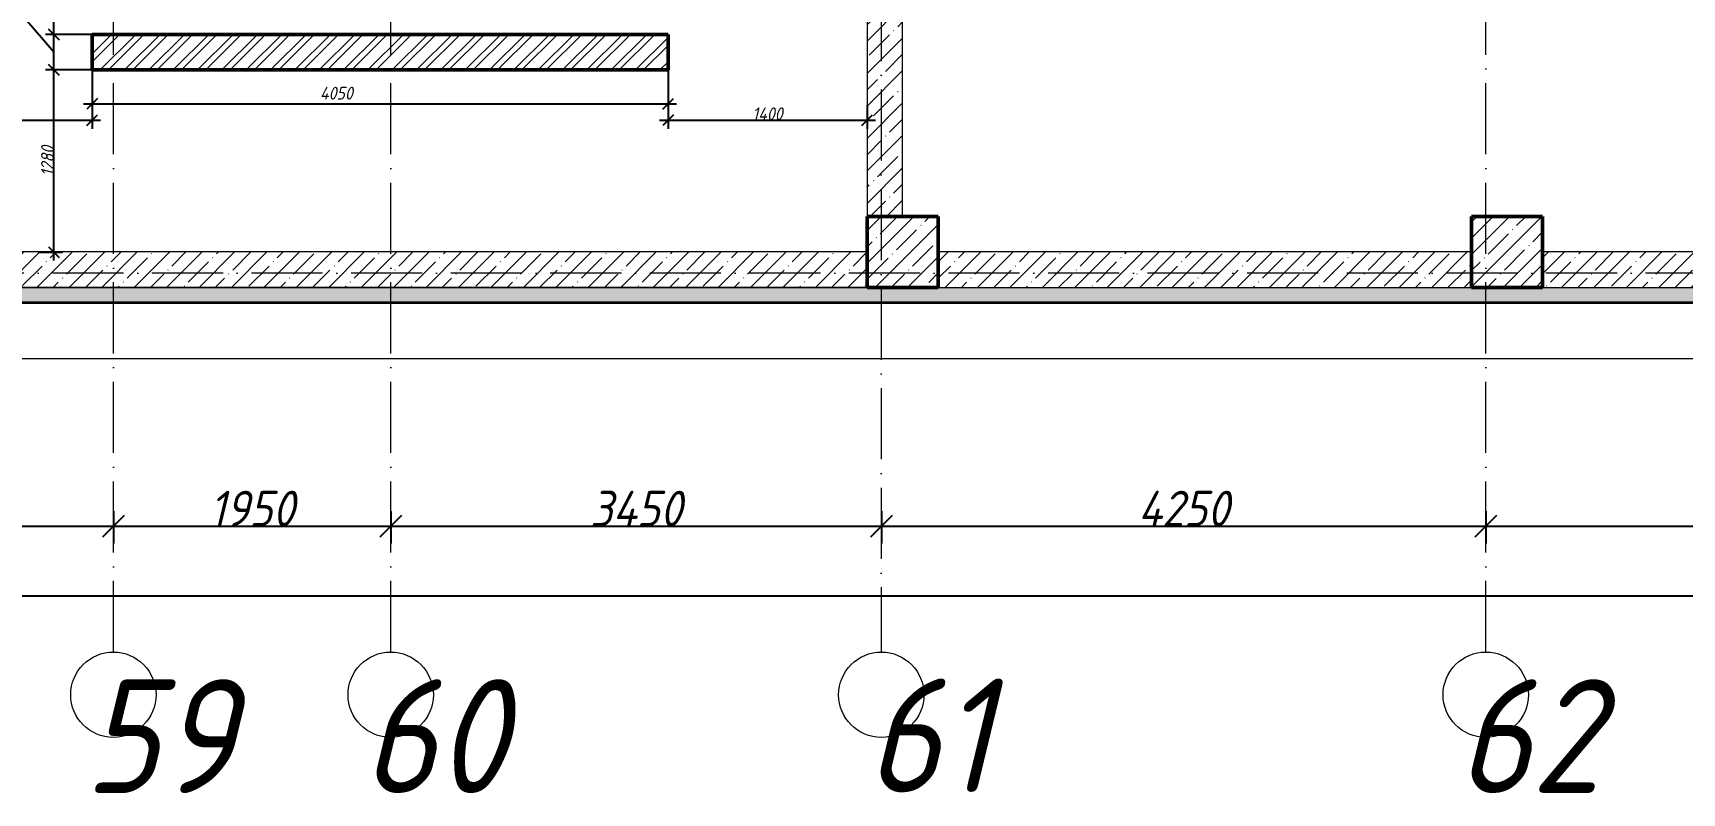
# Model space of a CAD drawing. Header units: millimetres. Extents: x -606178 to 312196, y -19338 to 632709.
# Drawn here: x -516932 to -505337, y 446320 to 451665 of the extents above; entities that cross this region are included whole.
import ezdxf

# ---------------------------------------------------------------- set-up
doc = ezdxf.new("R2010")
doc.units = ezdxf.units.MM
doc.linetypes.add('50_200_ШТРИХ_1Т_ш5_п1_п1_', pattern=[700, 500, -100, 0, -100])
for name, color, linetype, lineweight in [('A-____-____-DIMS', 7, 'Continuous', 9), ('A-FLOR-____-OTLN', 7, 'Continuous', 9), ('A-WALL-____-MCUT', 7, 'Continuous', 13), ('A-WALL-____-MCUT-1', 7, 'Continuous', 9), ('A-WALL-____-MCUT-2', 7, 'Continuous', 50), ('A-WALL-____-MCUT-3', 7, 'Continuous', 9), ('A-WALL-____-PATT-1', 7, 'Continuous', 9), ('A-WALL-FNSH-MCUT-1', 7, 'Continuous', 9), ('S-COLS-____-MCUT', 7, 'Continuous', 50), ('S-COLS-____-OTLN', 7, 'Continuous', 9), ('S-GRID-____-IDEN', 7, 'Continuous', 9), ('S-GRID-____-OTLN-1', 7, '50_200_ШТРИХ_1Т_ш5_п1_п1_', 9)]:
    doc.layers.add(name, color=color, linetype=linetype, lineweight=lineweight)
doc.layers.add('A-WALL-____-PATT-2', color=7, linetype='Continuous', lineweight=9, true_color=0x787878)
doc.styles.add('ISOCPEUR_I', font='isocpeui.ttf', dxfattribs={"width": 0.9, "height": 2.5})
doc.styles.add('ISOCPEUR_I_7', font='isocpeui.ttf', dxfattribs={"width": 0.9, "height": 90})
doc.styles.add('ISOCPEUR_I_9', font='isocpeui.ttf', dxfattribs={"width": 0.9, "height": 250})
doc.dimstyles.new('ISO-1_8_0_9К_СРЕДНИЙ_Кладочные', dxfattribs={"dimscale": 304.8, "dimtxt": 89.638306, "dimasz": 0.246063, "dimexe": 0.19685, "dimexo": 0, "dimgap": 0, "dimtad": 1, "dimdec": 3, "dimrnd": 0.001, "dimdsep": 46, "dimtxsty": 'ISOCPEUR_I_7', "dimblk1": 'OBLIQUE', "dimblk2": 'OBLIQUE', "dimsah": 1, "dimcen": 0.09, "dimdle": 0.19685, "dimazin": 0, "dimtfac": 1, "dimtdec": 4, "dimtix": 1, "dimtmove": 2, "dimatfit": 3, "dimfxl": 1, "dimtvp": 1, "dimtolj": 1, "dimtzin": 0, "dimarcsym": 2})
doc.dimstyles.new('ISO-1_8_0_9К_СРЕДНИЙ_Кладочные_1', dxfattribs={"dimscale": 304.8, "dimtxt": 89.638306, "dimasz": 0.246063, "dimexe": 0.19685, "dimexo": 0, "dimgap": 0, "dimtad": 1, "dimdec": 3, "dimrnd": 0.001, "dimdsep": 46, "dimtxsty": 'ISOCPEUR_I_7', "dimblk1": 'OBLIQUE', "dimblk2": 'OBLIQUE', "dimsah": 1, "dimcen": 0.09, "dimdle": 0.19685, "dimazin": 0, "dimtfac": 1, "dimtdec": 4, "dimtix": 1, "dimtmove": 0, "dimatfit": 3, "dimfxl": 1, "dimtvp": 1, "dimtolj": 1, "dimtzin": 0, "dimarcsym": 2})
doc.dimstyles.new('ISO-1_8_0_9К_СРЕДНИЙ_Кладочные_2', dxfattribs={"dimscale": 304.8, "dimtxt": 89.638306, "dimasz": 0.246063, "dimexe": 0.19685, "dimexo": 0, "dimgap": 0, "dimtad": 1, "dimdec": 3, "dimrnd": 0.001, "dimdsep": 46, "dimtxsty": 'ISOCPEUR_I_7', "dimblk1": 'OBLIQUE', "dimblk2": 'OBLIQUE', "dimsah": 1, "dimcen": 0.09, "dimdle": 0.19685, "dimazin": 0, "dimtfac": 1, "dimtdec": 4, "dimtix": 1, "dimtmove": 1, "dimatfit": 3, "dimfxl": 1, "dimtvp": 1, "dimtolj": 1, "dimtzin": 0, "dimarcsym": 2})
doc.dimstyles.new('ISO-2_5_0_9К_БОЛЬШОЙ_ОСИ', dxfattribs={"dimscale": 304.8, "dimtxt": 248.995294, "dimasz": 0.492126, "dimexe": 0.393701, "dimexo": 0, "dimgap": 0, "dimtad": 1, "dimdec": 0, "dimzin": 0, "dimdsep": 46, "dimtxsty": 'ISOCPEUR_I_9', "dimblk1": 'OBLIQUE', "dimblk2": 'OBLIQUE', "dimsah": 1, "dimcen": 0.09, "dimdle": 0.393701, "dimazin": 0, "dimtfac": 1, "dimtdec": 4, "dimtix": 1, "dimtmove": 0, "dimatfit": 3, "dimfxl": 1, "dimtvp": 1, "dimtolj": 1, "dimtzin": 0, "dimarcsym": 2})
pattern_1 = [(45, (-600067.05, 451794.26), (-114.04925, 114.04925), []), (45, (-599953, 451794.26), (-114.04925, 114.04925), [201.612, -40.322, 3.353, -36.97])]

# ---------------------------------------------------------------- blocks, each defined once
blk = doc.blocks.new('BSC_Колонна _Прямоугольная - 500х500-V27-АР1_Кладочный план подвала в осях 1-64_А-ГГ')
at = {"layer": 'S-COLS-____-OTLN'}
h = blk.add_hatch(dxfattribs=at)
h.set_pattern_fill('FP_38', color=256, style=0, pattern_type=2)
h.set_pattern_definition([(45, (-93500, 1668.96), (-114.04925, 114.04925), []), (45, (-93385.95, 1668.96), (-114.04925, 114.04925), [201.613, -40.323, 3.353, -36.97])])
h.paths.add_polyline_path([(-250, -250), (250, -250), (250, 250), (-250, 250)], flags=0)
at = {"layer": 'S-COLS-____-MCUT'}
for p, q in [((250, 250), (-250, 250)), ((-250, 250), (-250, -250)), ((250, -250), (250, 250)), ((-250, -250), (250, -250))]:
    blk.add_line(p, q, dxfattribs=at)
blk = doc.blocks.new('BSC_Колонна _Прямоугольная - 500х500-V145-АР1_Кладочный план подвала в осях 1-64_А-ГГ')
at = {"layer": 'S-COLS-____-OTLN'}
h = blk.add_hatch(dxfattribs=at)
h.set_pattern_fill('FP_161', color=256, style=0, pattern_type=2)
h.set_pattern_definition([(45, (-89250, 1668.96), (-114.04925, 114.04925), []), (45, (-89135.95, 1668.96), (-114.04925, 114.04925), [201.613, -40.323, 3.353, -36.97])])
h.paths.add_polyline_path([(-250, -250), (250, -250), (250, 250), (-250, 250)], flags=0)
at = {"layer": 'S-COLS-____-MCUT'}
for p, q in [((250, 250), (-250, 250)), ((-250, 250), (-250, -250)), ((250, -250), (250, 250)), ((-250, -250), (250, -250))]:
    blk.add_line(p, q, dxfattribs=at)
blk = doc.blocks.new('Ось сетки - Круг_Ø6_00__ISO-2_5_0_9K_-25732049-АР1_Кладочный план подвала в осях 1-64_А-ГГ')
at = {"layer": 'S-GRID-____-IDEN'}
blk.add_circle((0, 0), 3, dxfattribs=at)
blk = doc.blocks.new('_Oblique')
at = {"color": 0, "linetype": 'ByBlock', "lineweight": -2}
blk.add_line((-0.5, -0.5), (0.5, 0.5), dxfattribs=at)
blk = doc.blocks.new('*D4009')
at = {"layer": 'A-____-____-DIMS', "color": 0, "lineweight": -2, "transparency": 16777216}
for p, q in [((-518767, 448302), (-518767, 448076)), ((-516367, 448302), (-516367, 448076)), ((-518887, 448196), (-516247, 448196))]:
    blk.add_line(p, q, dxfattribs=at)
at = {"layer": 'Defpoints', "color": 0, "transparency": 16777216}
for p in [(-518767, 448302), (-516367, 448302), (-516367, 448196)]:
    blk.add_point(p, dxfattribs=at)
at = {"layer": 'A-____-____-DIMS', "color": 0, "lineweight": -2, "transparency": 16777216, "xscale": 150, "yscale": 150, "zscale": 150, "rotation": 180}
blk.add_blockref('_Oblique', (-518767, 448196), dxfattribs=at)
at = {"layer": 'A-____-____-DIMS', "color": 0, "lineweight": -2, "transparency": 16777216, "xscale": 150, "yscale": 150, "zscale": 150}
blk.add_blockref('_Oblique', (-516367, 448196), dxfattribs=at)
at = {"layer": 'A-____-____-DIMS', "color": 0, "transparency": 16777216, "insert": (-517567, 448321), "char_height": 250, "width": 781.46, "attachment_point": 5, "style": 'ISOCPEUR_I_9'}
blk.add_mtext('\\A1;2400', dxfattribs=at)
blk = doc.blocks.new('*D4010')
at = {"layer": 'A-____-____-DIMS', "color": 0, "lineweight": -2, "transparency": 16777216}
for p, q in [((-516367, 448302), (-516367, 448076)), ((-514417, 448302), (-514417, 448076)), ((-516487, 448196), (-514297, 448196))]:
    blk.add_line(p, q, dxfattribs=at)
at = {"layer": 'Defpoints', "color": 0, "transparency": 16777216}
for p in [(-516367, 448302), (-514417, 448302), (-514417, 448196)]:
    blk.add_point(p, dxfattribs=at)
at = {"layer": 'A-____-____-DIMS', "color": 0, "lineweight": -2, "transparency": 16777216, "xscale": 150, "yscale": 150, "zscale": 150, "rotation": 180}
blk.add_blockref('_Oblique', (-516367, 448196), dxfattribs=at)
at = {"layer": 'A-____-____-DIMS', "color": 0, "lineweight": -2, "transparency": 16777216, "xscale": 150, "yscale": 150, "zscale": 150}
blk.add_blockref('_Oblique', (-514417, 448196), dxfattribs=at)
at = {"layer": 'A-____-____-DIMS', "color": 0, "transparency": 16777216, "insert": (-515392, 448321), "char_height": 250, "width": 701.02, "attachment_point": 5, "style": 'ISOCPEUR_I_9'}
blk.add_mtext('\\A1;1950', dxfattribs=at)
blk = doc.blocks.new('*D4011')
at = {"layer": 'A-____-____-DIMS', "color": 0, "lineweight": -2, "transparency": 16777216}
for p, q in [((-514417, 448302), (-514417, 448076)), ((-510967, 448302), (-510967, 448076)), ((-514537, 448196), (-510847, 448196))]:
    blk.add_line(p, q, dxfattribs=at)
at = {"layer": 'Defpoints', "color": 0, "transparency": 16777216}
for p in [(-514417, 448302), (-510967, 448302), (-510967, 448196)]:
    blk.add_point(p, dxfattribs=at)
at = {"layer": 'A-____-____-DIMS', "color": 0, "lineweight": -2, "transparency": 16777216, "xscale": 150, "yscale": 150, "zscale": 150, "rotation": 180}
blk.add_blockref('_Oblique', (-514417, 448196), dxfattribs=at)
at = {"layer": 'A-____-____-DIMS', "color": 0, "lineweight": -2, "transparency": 16777216, "xscale": 150, "yscale": 150, "zscale": 150}
blk.add_blockref('_Oblique', (-510967, 448196), dxfattribs=at)
at = {"layer": 'A-____-____-DIMS', "color": 0, "transparency": 16777216, "insert": (-512692, 448321), "char_height": 250, "width": 781.46, "attachment_point": 5, "style": 'ISOCPEUR_I_9'}
blk.add_mtext('\\A1;3450', dxfattribs=at)
blk = doc.blocks.new('*D4012')
at = {"layer": 'A-____-____-DIMS', "color": 0, "lineweight": -2, "transparency": 16777216}
for p, q in [((-510967, 448302), (-510967, 448076)), ((-506717, 448302), (-506717, 448076)), ((-511087, 448196), (-506597, 448196))]:
    blk.add_line(p, q, dxfattribs=at)
at = {"layer": 'Defpoints', "color": 0, "transparency": 16777216}
for p in [(-510967, 448302), (-506717, 448302), (-506717, 448196)]:
    blk.add_point(p, dxfattribs=at)
at = {"layer": 'A-____-____-DIMS', "color": 0, "lineweight": -2, "transparency": 16777216, "xscale": 150, "yscale": 150, "zscale": 150, "rotation": 180}
blk.add_blockref('_Oblique', (-510967, 448196), dxfattribs=at)
at = {"layer": 'A-____-____-DIMS', "color": 0, "lineweight": -2, "transparency": 16777216, "xscale": 150, "yscale": 150, "zscale": 150}
blk.add_blockref('_Oblique', (-506717, 448196), dxfattribs=at)
at = {"layer": 'A-____-____-DIMS', "color": 0, "transparency": 16777216, "insert": (-508842, 448321), "char_height": 250, "width": 781.46, "attachment_point": 5, "style": 'ISOCPEUR_I_9'}
blk.add_mtext('\\A1;4250', dxfattribs=at)
blk = doc.blocks.new('*D4013')
at = {"layer": 'A-____-____-DIMS', "color": 0, "lineweight": -2, "transparency": 16777216}
for p, q in [((-506717, 448302), (-506717, 448076)), ((-498917, 448302), (-498917, 448076)), ((-506837, 448196), (-498797, 448196))]:
    blk.add_line(p, q, dxfattribs=at)
at = {"layer": 'Defpoints', "color": 0, "transparency": 16777216}
for p in [(-506717, 448302), (-498917, 448302), (-498917, 448196)]:
    blk.add_point(p, dxfattribs=at)
at = {"layer": 'A-____-____-DIMS', "color": 0, "lineweight": -2, "transparency": 16777216, "xscale": 150, "yscale": 150, "zscale": 150, "rotation": 180}
blk.add_blockref('_Oblique', (-506717, 448196), dxfattribs=at)
at = {"layer": 'A-____-____-DIMS', "color": 0, "lineweight": -2, "transparency": 16777216, "xscale": 150, "yscale": 150, "zscale": 150}
blk.add_blockref('_Oblique', (-498917, 448196), dxfattribs=at)
at = {"layer": 'A-____-____-DIMS', "color": 0, "transparency": 16777216, "insert": (-502817, 448322), "char_height": 250, "width": 758.48, "attachment_point": 5, "style": 'ISOCPEUR_I_9'}
blk.add_mtext('\\A1;7800', dxfattribs=at)
blk = doc.blocks.new('*D4014')
at = {"layer": 'A-____-____-DIMS', "color": 0, "lineweight": -2, "transparency": 16777216}
for p, q in [((-602417, 447814), (-602417, 447588)), ((-498917, 447814), (-498917, 447588)), ((-602537, 447708), (-498797, 447708))]:
    blk.add_line(p, q, dxfattribs=at)
at = {"layer": 'Defpoints', "color": 0, "transparency": 16777216}
for p in [(-602417, 447814), (-498917, 447814), (-498917, 447708)]:
    blk.add_point(p, dxfattribs=at)
at = {"layer": 'A-____-____-DIMS', "color": 0, "lineweight": -2, "transparency": 16777216, "xscale": 150, "yscale": 150, "zscale": 150, "rotation": 180}
blk.add_blockref('_Oblique', (-602417, 447708), dxfattribs=at)
at = {"layer": 'A-____-____-DIMS', "color": 0, "lineweight": -2, "transparency": 16777216, "xscale": 150, "yscale": 150, "zscale": 150}
blk.add_blockref('_Oblique', (-498917, 447708), dxfattribs=at)
at = {"layer": 'A-____-____-DIMS', "color": 0, "transparency": 16777216, "insert": (-550667, 447833), "char_height": 250, "width": 1080.26, "attachment_point": 5, "style": 'ISOCPEUR_I_9'}
blk.add_mtext('\\A1;103500', dxfattribs=at)
blk = doc.blocks.new('*D4075')
at = {"layer": 'A-____-____-DIMS', "color": 0, "lineweight": -2, "transparency": 16777216}
for p, q in [((-516517, 451405), (-516517, 450992)), ((-518667, 451158), (-518667, 450992)), ((-518727, 451052), (-516457, 451052))]:
    blk.add_line(p, q, dxfattribs=at)
at = {"layer": 'Defpoints', "color": 0, "transparency": 16777216}
for p in [(-516517, 451405), (-518667, 451158), (-516517, 451052)]:
    blk.add_point(p, dxfattribs=at)
at = {"layer": 'A-____-____-DIMS', "color": 0, "lineweight": -2, "transparency": 16777216, "xscale": 75, "yscale": 75, "zscale": 75, "rotation": 180}
blk.add_blockref('_Oblique', (-518667, 451052), dxfattribs=at)
at = {"layer": 'A-____-____-DIMS', "color": 0, "lineweight": -2, "transparency": 16777216, "xscale": 75, "yscale": 75, "zscale": 75}
blk.add_blockref('_Oblique', (-516517, 451052), dxfattribs=at)
at = {"layer": 'A-____-____-DIMS', "color": 0, "transparency": 16777216, "insert": (-517592, 451097), "char_height": 90, "width": 504.73, "attachment_point": 5, "style": 'ISOCPEUR_I_7'}
blk.add_mtext('\\A1;2150', dxfattribs=at)
blk = doc.blocks.new('*D4076')
at = {"layer": 'A-____-____-DIMS', "color": 0, "lineweight": -2, "transparency": 16777216}
for p, q in [((-516517, 451405), (-516517, 451107)), ((-512467, 451405), (-512467, 451107)), ((-516577, 451167), (-512407, 451167))]:
    blk.add_line(p, q, dxfattribs=at)
at = {"layer": 'Defpoints', "color": 0, "transparency": 16777216}
for p in [(-516517, 451405), (-512467, 451405), (-512467, 451167)]:
    blk.add_point(p, dxfattribs=at)
at = {"layer": 'A-____-____-DIMS', "color": 0, "lineweight": -2, "transparency": 16777216, "xscale": 75, "yscale": 75, "zscale": 75, "rotation": 180}
blk.add_blockref('_Oblique', (-516517, 451167), dxfattribs=at)
at = {"layer": 'A-____-____-DIMS', "color": 0, "lineweight": -2, "transparency": 16777216, "xscale": 75, "yscale": 75, "zscale": 75}
blk.add_blockref('_Oblique', (-512467, 451167), dxfattribs=at)
at = {"layer": 'A-____-____-DIMS', "color": 0, "transparency": 16777216, "insert": (-514914, 451287), "char_height": 90, "width": 562.65, "attachment_point": 1, "line_spacing_factor": 1.149209, "style": 'ISOCPEUR_I_7'}
blk.add_mtext('\\A1;4050', dxfattribs=at)
blk = doc.blocks.new('*D4077')
at = {"layer": 'A-____-____-DIMS', "color": 0, "lineweight": -2, "transparency": 16777216}
for p, q in [((-512467, 451405), (-512467, 450992)), ((-511067, 451158), (-511067, 450992)), ((-512527, 451052), (-511007, 451052))]:
    blk.add_line(p, q, dxfattribs=at)
at = {"layer": 'Defpoints', "color": 0, "transparency": 16777216}
for p in [(-512467, 451405), (-511067, 451158), (-511067, 451052)]:
    blk.add_point(p, dxfattribs=at)
at = {"layer": 'A-____-____-DIMS', "color": 0, "lineweight": -2, "transparency": 16777216, "xscale": 75, "yscale": 75, "zscale": 75, "rotation": 180}
blk.add_blockref('_Oblique', (-512467, 451052), dxfattribs=at)
at = {"layer": 'A-____-____-DIMS', "color": 0, "lineweight": -2, "transparency": 16777216, "xscale": 75, "yscale": 75, "zscale": 75}
blk.add_blockref('_Oblique', (-511067, 451052), dxfattribs=at)
at = {"layer": 'A-____-____-DIMS', "color": 0, "transparency": 16777216, "insert": (-511767, 451097), "char_height": 90, "width": 521.28, "attachment_point": 5, "style": 'ISOCPEUR_I_7'}
blk.add_mtext('\\A1;1400', dxfattribs=at)
blk = doc.blocks.new('*D4078')
at = {"layer": 'A-____-____-DIMS', "color": 0, "lineweight": -2, "transparency": 16777216}
for p, q in [((-516517, 451405), (-516845, 451405)), ((-516785, 450065), (-516785, 451465)), ((-516891, 450125), (-516725, 450125))]:
    blk.add_line(p, q, dxfattribs=at)
at = {"layer": 'Defpoints', "color": 0, "transparency": 16777216}
for p in [(-516785, 451405), (-516517, 451405), (-516891, 450125)]:
    blk.add_point(p, dxfattribs=at)
at = {"layer": 'A-____-____-DIMS', "color": 0, "lineweight": -2, "transparency": 16777216, "xscale": 75, "yscale": 75, "zscale": 75}
for p, rotation in [((-516785, 451405), 90), ((-516785, 450125), 270)]:
    blk.add_blockref('_Oblique', p, dxfattribs=dict(at, rotation=rotation))
at = {"layer": 'A-____-____-DIMS', "color": 0, "transparency": 16777216, "insert": (-516830, 450765), "char_height": 90, "width": 504.73, "attachment_point": 5, "rotation": 90, "style": 'ISOCPEUR_I_7'}
blk.add_mtext('\\A1;1280', dxfattribs=at)
blk = doc.blocks.new('*D4079')
at = {"layer": 'A-____-____-DIMS', "color": 0, "lineweight": -2, "transparency": 16777216}
for p, q in [((-517121, 451921), (-517293, 451921)), ((-516785, 451530), (-517121, 451921)), ((-516517, 451655), (-516845, 451655)), ((-516785, 451345), (-516785, 451715)), ((-516517, 451405), (-516845, 451405))]:
    blk.add_line(p, q, dxfattribs=at)
at = {"layer": 'Defpoints', "color": 0, "transparency": 16777216}
for p in [(-516785, 451655), (-516517, 451655), (-516517, 451405)]:
    blk.add_point(p, dxfattribs=at)
at = {"layer": 'A-____-____-DIMS', "color": 0, "lineweight": -2, "transparency": 16777216, "xscale": 75, "yscale": 75, "zscale": 75}
for p, rotation in [((-516785, 451655), 90), ((-516785, 451405), 270)]:
    blk.add_blockref('_Oblique', p, dxfattribs=dict(at, rotation=rotation))
at = {"layer": 'A-____-____-DIMS', "color": 0, "transparency": 16777216, "insert": (-517181, 451571), "char_height": 90, "width": 409.58, "attachment_point": 1, "rotation": 90, "line_spacing_factor": 1.149209, "style": 'ISOCPEUR_I_7'}
blk.add_mtext('\\A1;250', dxfattribs=at)
blk = doc.blocks.new('*D4080')
at = {"layer": 'A-____-____-DIMS', "color": 0, "lineweight": -2, "transparency": 16777216}
for p, q in [((-515827, 453525), (-516845, 453525)), ((-516785, 451595), (-516785, 453585)), ((-516517, 451655), (-516845, 451655))]:
    blk.add_line(p, q, dxfattribs=at)
at = {"layer": 'Defpoints', "color": 0, "transparency": 16777216}
for p in [(-516785, 453525), (-515827, 453525), (-516517, 451655)]:
    blk.add_point(p, dxfattribs=at)
at = {"layer": 'A-____-____-DIMS', "color": 0, "lineweight": -2, "transparency": 16777216, "xscale": 75, "yscale": 75, "zscale": 75}
for p, rotation in [((-516785, 453525), 90), ((-516785, 451655), 270)]:
    blk.add_blockref('_Oblique', p, dxfattribs=dict(at, rotation=rotation))
at = {"layer": 'A-____-____-DIMS', "color": 0, "transparency": 16777216, "insert": (-516831, 452590), "char_height": 90, "width": 504.73, "attachment_point": 5, "rotation": 90, "style": 'ISOCPEUR_I_7'}
blk.add_mtext('\\A1;1870', dxfattribs=at)

msp = doc.modelspace()

# ---------------------------------------------------------------- hatches: boundary and pattern name
at = {"layer": 'A-WALL-____-PATT-1'}
h = msp.add_hatch(dxfattribs=at)
h.set_pattern_fill('FP_1', color=256, style=0, pattern_type=2)
h.set_pattern_definition(pattern_1)
h.paths.add_polyline_path([(-510817.047, 450375.3011), (-510817.047, 453525.3011), (-511067.047, 453525.3011), (-511067.047, 450375.3011)], flags=0)
h = msp.add_hatch(dxfattribs=at)
h.set_pattern_fill('FP_1', color=256, style=0, pattern_type=2)
h.set_pattern_definition(pattern_1)
h.paths.add_polyline_path([(-511067.047, 449875.3011), (-511067.047, 450125.3011), (-518667.047, 450125.3011), (-518667.047, 449875.3011), (-515242.2599, 449875.3011)], flags=0)
h = msp.add_hatch(dxfattribs=at)
h.set_pattern_fill('FP_1', color=256, style=0, pattern_type=2)
h.set_pattern_definition(pattern_1)
h.paths.add_polyline_path([(-506817.047, 449875.3011), (-506817.047, 450125.3011), (-510567.047, 450125.3011), (-510567.047, 449875.3011), (-508172.247, 449875.3011)], flags=0)
h = msp.add_hatch(dxfattribs=at)
h.set_pattern_fill('FP_1', color=256, style=0, pattern_type=2)
h.set_pattern_definition(pattern_1)
h.paths.add_polyline_path([(-499317.047, 449875.3011), (-499317.047, 450125.3011), (-506317.047, 450125.3011), (-506317.047, 449875.3011), (-501102.2341, 449875.3011)], flags=0)
h = msp.add_hatch(dxfattribs=at)
h.set_pattern_fill('FP_91', color=256, style=0, pattern_type=2)
h.set_pattern_definition([(0, (-600067.05, 451794.26), (120.968, 69.841), [80.645, -161.29]), (120, (-600067.05, 451794.26), (-120.96808, 69.84086), [80.645, -161.29]), (60, (-600067.05, 451794.26), (-8e-05, 139.68186), [0, -161.29, 80.645, 0])])
h.paths.add_polyline_path([(-498715.047, 449773.3011), (-498715.047, 449873.3011), (-602519.047, 449873.3011), (-602519.047, 449773.3011), (-501102.2341, 449773.3011)], flags=0)
at = {"layer": 'A-WALL-____-PATT-2'}
h = msp.add_hatch(dxfattribs=at)
h.set_pattern_fill('FP_5', color=256, style=0, pattern_type=2)
h.set_pattern_definition([(45, (-600067.05, 451794.26), (-85.53659, 85.53659), []), (45, (-600010.02, 451794.26), (-85.53659, 85.53659), [])])
h.paths.add_polyline_path([(-512467.047, 451405.3011), (-512467.047, 451655.3011), (-516517.047, 451655.3011), (-516517.047, 451405.3011), (-515242.2599, 451405.3011)], flags=0)

# ---------------------------------------------------------------- linework, layer by layer
at = {"layer": 'A-FLOR-____-OTLN'}
msp.add_line((-528167.047, 449375.3011), (-498317.047, 449375.3011), dxfattribs=at)
at = {"layer": 'A-WALL-____-MCUT'}
for p, q in [((-602627.047, 449765.3011), (-498707.047, 449765.3011)), ((-498715.047, 449773.3011), (-602619.047, 449773.3011))]:
    msp.add_line(p, q, dxfattribs=at)
at = {"layer": 'A-WALL-____-MCUT-1'}
for p, q in [((-510817.047, 450375.3011), (-510817.047, 457875.3011)), ((-511067.047, 453525.3011), (-511067.047, 450375.3011)), ((-511067.047, 450125.3011), (-518667.047, 450125.3011)), ((-506817.047, 450125.3011), (-510567.047, 450125.3011)), ((-499317.047, 450125.3011), (-506317.047, 450125.3011)), ((-518667.047, 449875.3011), (-511067.047, 449875.3011)), ((-510567.047, 449875.3011), (-506817.047, 449875.3011)), ((-506317.047, 449875.3011), (-499317.047, 449875.3011))]:
    msp.add_line(p, q, dxfattribs=at)
at = {"layer": 'A-WALL-____-MCUT-2'}
for p, q in [((-512467.047, 451655.3011), (-516517.047, 451655.3011)), ((-516517.047, 451655.3011), (-516517.047, 451405.3011)), ((-512467.047, 451405.3011), (-512467.047, 451655.3011)), ((-516517.047, 451405.3011), (-512467.047, 451405.3011))]:
    msp.add_line(p, q, dxfattribs=at)
at = {"layer": 'A-WALL-____-MCUT-3'}
msp.add_line((-498815.047, 449873.3011), (-602519.047, 449873.3011), dxfattribs=at)
at = {"layer": 'A-WALL-FNSH-MCUT-1'}
msp.add_line((-511067.047, 449875.3011), (-518667.047, 449875.3011), dxfattribs=at)
at = {"layer": 'S-GRID-____-OTLN-1'}
for p, q in [((-510967.047, 501675.2188), (-510967.047, 447311.6528)), ((-506717.047, 447311.6528), (-506717.047, 501675.2188)), ((-516367.047, 447311.6528), (-516367.047, 458329.2751)), ((-514417.047, 447311.6528), (-514417.047, 458329.2751)), ((-495992.6403, 449975.3011), (-604735.8172, 449975.3011))]:
    msp.add_line(p, q, dxfattribs=at)

# ---------------------------------------------------------------- block references
at = {"layer": 'S-COLS-____-OTLN'}
for name, p in [('BSC_Колонна _Прямоугольная - 500х500-V145-АР1_Кладочный план подвала в осях 1-64_А-ГГ', (-510817.047, 450125.3011)), ('BSC_Колонна _Прямоугольная - 500х500-V27-АР1_Кладочный план подвала в осях 1-64_А-ГГ', (-506567.047, 450125.3011))]:
    msp.add_blockref(name, p, dxfattribs=at)
at = {"layer": 'S-GRID-____-IDEN', "xscale": 99.99999999999993, "yscale": 99.99999999999993, "zscale": 99.99999999999993}
for p in [(-516367.047, 447011.6528), (-514417.047, 447011.6528), (-506717.047, 447011.6528)]:
    msp.add_blockref('Ось сетки - Круг_Ø6_00__ISO-2_5_0_9K_-25732049-АР1_Кладочный план подвала в осях 1-64_А-ГГ', p, dxfattribs=at)
at = {"layer": 'S-GRID-____-IDEN', "xscale": 99.99999999999993, "yscale": 99.99999999999993, "zscale": 99.99999999999993, "rotation": 180}
msp.add_blockref('Ось сетки - Круг_Ø6_00__ISO-2_5_0_9K_-25732049-АР1_Кладочный план подвала в осях 1-64_А-ГГ', (-510967.047, 447011.6528), dxfattribs=at)

# ---------------------------------------------------------------- texts
at = {"layer": 'S-GRID-____-IDEN', "char_height": 800, "attachment_point": 1, "style": 'ISOCPEUR_I'}
for s, insert, width in [('59', (-516571.9753, 447120.4275), 404.0505), ('60', (-514621.9753, 447120.4275), 404.0505), ('61', (-511077.5686, 447125.5865), 346.329), ('62', (-506921.9753, 447120.4275), 404.0505)]:
    msp.add_mtext(s, dxfattribs=dict(at, insert=insert, width=width))

# ---------------------------------------------------------------- dimensions: what is measured, and where the dimension line sits
at = {"layer": 'A-____-____-DIMS'}
for base, p1, p2, override, picture, middle in [((-516785.1615, 453525.3011), (-516517.047, 451655.3011), (-515827.047, 453525.3011), {"dimtxt": 400, "dimpost": '<>', "dimfxl": 1993.238571}, '*D4080', (-516830.7411, 452590.3011)), ((-516785.1615, 451405.3011), (-516891.2275, 450125.3011), (-516517.047, 451405.3011), {"dimtxt": 400, "dimpost": '<>', "dimfxl": 1333.570806}, '*D4078', (-516830.1615, 450765.3011))]:
    dim = msp.add_linear_dim(base=base, p1=p1, p2=p2, angle=90, dimstyle='ISO-1_8_0_9К_СРЕДНИЙ_Кладочные', override=override, dxfattribs=at)
    dim.commit()
    dim.dimension.update_dxf_attribs({"geometry": picture, "text_midpoint": middle})
dim = msp.add_linear_dim(base=(-516785.1615, 451655.3011), p1=(-516517.047, 451405.3011), p2=(-516517.047, 451655.3011), angle=90, dimstyle='ISO-1_8_0_9К_СРЕДНИЙ_Кладочные_2', override={"dimtxt": 400, "dimpost": '<>', "dimfxl": 250}, dxfattribs=at)
dim.commit()
dim.dimension.update_dxf_attribs({"geometry": '*D4079', "text_midpoint": (-517121.3423, 451920.9918), "dimtype": 160, "text_rotation": 90})
for base, p1, p2, dimstyle, override, picture, middle in [((-516517.047, 451052.1268), (-518667.047, 451158.1929), (-516517.047, 451405.3011), 'ISO-1_8_0_9К_СРЕДНИЙ_Кладочные', {"dimtxt": 400, "dimpost": '<>', "dimfxl": 2164.153991}, '*D4075', (-517592.047, 451097.1268)), ((-511067.047, 451052.1268), (-512467.047, 451405.3011), (-511067.047, 451158.1929), 'ISO-1_8_0_9К_СРЕДНИЙ_Кладочные', {"dimtxt": 400, "dimpost": '<>', "dimfxl": 1421.640776}, '*D4077', (-511767.047, 451097.1268)), ((-516367.047, 448195.7362), (-518767.047, 448301.8022), (-516367.047, 448301.8022), 'ISO-2_5_0_9К_БОЛЬШОЙ_ОСИ', {"dimtxt": 400, "dimpost": '<>', "dimfxl": 2400}, '*D4009', (-517567.047, 448320.7362)), ((-514417.047, 448195.7362), (-516367.047, 448301.8022), (-514417.047, 448301.8022), 'ISO-2_5_0_9К_БОЛЬШОЙ_ОСИ', {"dimtxt": 400, "dimpost": '<>', "dimfxl": 1950}, '*D4010', (-515392.047, 448320.7362)), ((-510967.047, 448195.7362), (-514417.047, 448301.8022), (-510967.047, 448301.8022), 'ISO-2_5_0_9К_БОЛЬШОЙ_ОСИ', {"dimtxt": 400, "dimpost": '<>', "dimfxl": 3450}, '*D4011', (-512692.047, 448320.7362)), ((-506717.047, 448195.7362), (-510967.047, 448301.8022), (-506717.047, 448301.8022), 'ISO-2_5_0_9К_БОЛЬШОЙ_ОСИ', {"dimtxt": 400, "dimpost": '<>', "dimfxl": 4250}, '*D4012', (-508842.047, 448320.7362)), ((-498917.047, 448195.7362), (-506717.047, 448301.8022), (-498917.047, 448301.8022), 'ISO-2_5_0_9К_БОЛЬШОЙ_ОСИ', {"dimtxt": 400, "dimpost": '<>', "dimfxl": 7800}, '*D4013', (-502817.047, 448322.3461)), ((-498917.047, 447707.5291), (-602417.047, 447813.5951), (-498917.047, 447813.5951), 'ISO-2_5_0_9К_БОЛЬШОЙ_ОСИ', {"dimtxt": 400, "dimpost": '<>', "dimfxl": 103500}, '*D4014', (-550667.047, 447832.5291))]:
    dim = msp.add_linear_dim(base=base, p1=p1, p2=p2, dimstyle=dimstyle, override=override, dxfattribs=at)
    dim.commit()
    dim.dimension.update_dxf_attribs({"geometry": picture, "text_midpoint": middle})
dim = msp.add_linear_dim(base=(-512467.047, 451167.2889), p1=(-516517.047, 451405.3011), p2=(-512467.047, 451405.3011), dimstyle='ISO-1_8_0_9К_СРЕДНИЙ_Кладочные_1', override={"dimtxt": 400, "dimpost": '<>', "dimfxl": 4050}, dxfattribs=at)
dim.commit()
dim.dimension.update_dxf_attribs({"geometry": '*D4076', "text_midpoint": (-514632.8625, 451167.2889), "dimtype": 160})

doc.saveas('drawing.dxf')
